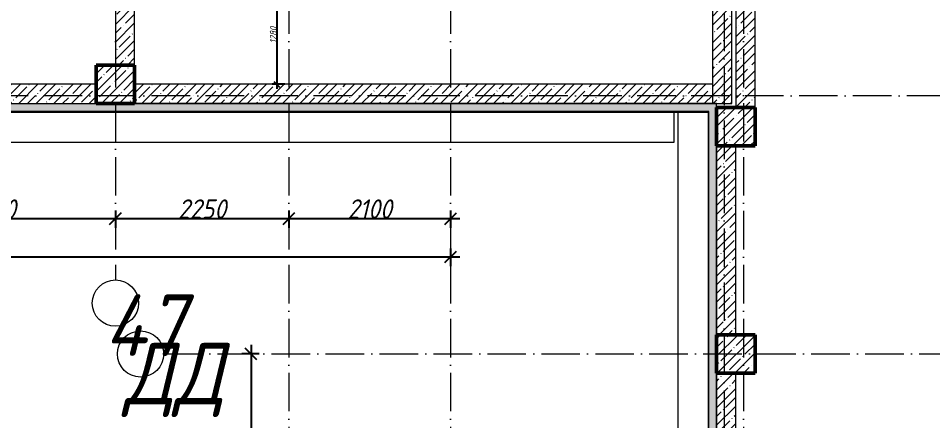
# Model space of a CAD drawing. Header units: millimetres. Extents: x -12989 to 629078, y -109036 to 555275.
# Drawn here: x 579079 to 590944, y 479193 to 484416 of the extents above; entities that cross this region are included whole.
import ezdxf

# ---------------------------------------------------------------- set-up
doc = ezdxf.new("R2010")
doc.units = ezdxf.units.MM
doc.linetypes.add('50_200_ШТРИХ_1Т_ш5_п1_п1_', pattern=[700, 500, -100, 0, -100])
for name, color, linetype, lineweight in [('A-____-____-DIMS', 7, 'Continuous', 9), ('A-FLOR-____-OTLN', 7, 'Continuous', 9), ('A-WALL-____-MCUT', 7, 'Continuous', 13), ('A-WALL-____-MCUT-1', 7, 'Continuous', 9), ('A-WALL-____-MCUT-3', 7, 'Continuous', 9), ('A-WALL-____-PATT-1', 7, 'Continuous', 9), ('A-WALL-FNSH-MCUT-1', 7, 'Continuous', 9), ('S-COLS-____-MCUT', 7, 'Continuous', 50), ('S-COLS-____-OTLN', 7, 'Continuous', 9), ('S-GRID-____-IDEN', 7, 'Continuous', 9), ('S-GRID-____-OTLN-1', 7, '50_200_ШТРИХ_1Т_ш5_п1_п1_', 9)]:
    doc.layers.add(name, color=color, linetype=linetype, lineweight=lineweight)
doc.styles.add('ISOCPEUR_I', font='isocpeui.ttf', dxfattribs={"width": 0.9, "height": 2.5})
doc.styles.add('ISOCPEUR_I_7', font='isocpeui.ttf', dxfattribs={"width": 0.9, "height": 90})
doc.styles.add('ISOCPEUR_I_9', font='isocpeui.ttf', dxfattribs={"width": 0.9, "height": 250})
doc.dimstyles.new('ISO-1_8_0_9К_СРЕДНИЙ_Кладочные', dxfattribs={"dimscale": 304.8, "dimtxt": 89.638306, "dimasz": 0.246063, "dimexe": 0.19685, "dimexo": 0, "dimgap": 0, "dimtad": 1, "dimdec": 3, "dimrnd": 0.001, "dimdsep": 46, "dimtxsty": 'ISOCPEUR_I_7', "dimblk1": 'OBLIQUE', "dimblk2": 'OBLIQUE', "dimsah": 1, "dimcen": 0.09, "dimdle": 0.19685, "dimazin": 0, "dimtfac": 1, "dimtdec": 4, "dimtix": 1, "dimtmove": 2, "dimatfit": 3, "dimfxl": 1, "dimtvp": 1, "dimtolj": 1, "dimtzin": 0, "dimarcsym": 2})
doc.dimstyles.new('ISO-2_5_0_9К_БОЛЬШОЙ_ОСИ', dxfattribs={"dimscale": 304.8, "dimtxt": 248.995294, "dimasz": 0.492126, "dimexe": 0.393701, "dimexo": 0, "dimgap": 0, "dimtad": 1, "dimdec": 0, "dimzin": 0, "dimdsep": 46, "dimtxsty": 'ISOCPEUR_I_9', "dimblk1": 'OBLIQUE', "dimblk2": 'OBLIQUE', "dimsah": 1, "dimcen": 0.09, "dimdle": 0.393701, "dimazin": 0, "dimtfac": 1, "dimtdec": 4, "dimtix": 1, "dimtmove": 0, "dimatfit": 3, "dimfxl": 1, "dimtvp": 1, "dimtolj": 1, "dimtzin": 0, "dimarcsym": 2})
pattern_1 = [(45, (513638.8, 428127.92), (-114.04925, 114.04925), []), (45, (513752.85, 428127.92), (-114.04925, 114.04925), [201.612, -40.322, 3.353, -36.97])]
pattern_2 = [(0, (513638.804, 428127.92), (120.967, 69.841), [80.645, -161.29]), (120, (513638.804, 428127.92), (-120.96808, 69.84086), [80.645, -161.29]), (60, (513638.804, 428127.92), (-8e-05, 139.68186), [0, -161.29, 80.645, 0])]

# ---------------------------------------------------------------- blocks, each defined once
blk = doc.blocks.new('BSC_Колонна _Прямоугольная - 500х500-V31-АР1_Кладочный план подвала в осях 1-64_Ю-ЯЯ')
at = {"layer": 'S-COLS-____-OTLN'}
h = blk.add_hatch(dxfattribs=at)
h.set_pattern_fill('FP_38', color=256, style=0, pattern_type=2)
h.set_pattern_definition([(315, (-51931.04, 74750), (114.04925, 114.04925), []), (315, (-51931.04, 74635.95), (114.04925, 114.04925), [201.613, -40.323, 3.353, -36.97])])
h.paths.add_polyline_path([(-250, -250), (250, -250), (250, 250), (-250, 250)], flags=0)
at = {"layer": 'S-COLS-____-MCUT'}
for p, q in [((250, 250), (-250, 250)), ((-250, 250), (-250, -250)), ((250, -250), (250, 250)), ((-250, -250), (250, -250))]:
    blk.add_line(p, q, dxfattribs=at)
blk = doc.blocks.new('BSC_Колонна _Прямоугольная - 500х500-V53-АР1_Кладочный план подвала в осях 1-64_Ю-ЯЯ')
at = {"layer": 'S-COLS-____-OTLN'}
h = blk.add_hatch(dxfattribs=at)
h.set_pattern_fill('FP_66', color=256, style=0, pattern_type=2)
h.set_pattern_definition([(45, (-66700, -55431.04), (-114.04925, 114.04925), []), (45, (-66585.95, -55431.04), (-114.04925, 114.04925), [201.613, -40.323, 3.353, -36.97])])
h.paths.add_polyline_path([(-250, -250), (250, -250), (250, 250), (-250, 250)], flags=0)
at = {"layer": 'S-COLS-____-MCUT'}
for p, q in [((250, 250), (-250, 250)), ((-250, 250), (-250, -250)), ((250, -250), (250, 250)), ((-250, -250), (250, -250))]:
    blk.add_line(p, q, dxfattribs=at)
blk = doc.blocks.new('BSC_Колонна _Прямоугольная - 500х500-V122-АР1_Кладочный план подвала в осях 1-64_Ю-ЯЯ')
at = {"layer": 'S-COLS-____-OTLN'}
h = blk.add_hatch(dxfattribs=at)
h.set_pattern_fill('FP_138', color=256, style=0, pattern_type=2)
h.set_pattern_definition([(45, (-74750, -54881.04), (-114.04925, 114.04925), []), (45, (-74635.95, -54881.04), (-114.04925, 114.04925), [201.613, -40.323, 3.353, -36.97])])
h.paths.add_polyline_path([(-250, -250), (250, -250), (250, 250), (-250, 250)], flags=0)
at = {"layer": 'S-COLS-____-MCUT'}
for p, q in [((250, 250), (-250, 250)), ((-250, 250), (-250, -250)), ((250, -250), (250, 250)), ((-250, -250), (250, -250))]:
    blk.add_line(p, q, dxfattribs=at)
blk = doc.blocks.new('Ось сетки - Круг_Ø6_00__ISO-2_5_0_9K_-25732049-АР1_Кладочный план подвала в осях 1-64_Ю-ЯЯ')
at = {"layer": 'S-GRID-____-IDEN'}
blk.add_circle((0, 0), 3, dxfattribs=at)
blk = doc.blocks.new('_Oblique')
at = {"color": 0, "linetype": 'ByBlock', "lineweight": -2}
blk.add_line((-0.5, -0.5), (0.5, 0.5), dxfattribs=at)
blk = doc.blocks.new('*D6534')
at = {"layer": 'A-____-____-DIMS', "color": 0, "lineweight": -2, "transparency": 16777216}
for p, q in [((577139, 481922), (577139, 481696)), ((580339, 481922), (580339, 481696)), ((577019, 481816), (580459, 481816))]:
    blk.add_line(p, q, dxfattribs=at)
at = {"layer": 'Defpoints', "color": 0, "transparency": 16777216}
for p in [(577139, 481922), (580339, 481922), (580339, 481816)]:
    blk.add_point(p, dxfattribs=at)
at = {"layer": 'A-____-____-DIMS', "color": 0, "lineweight": -2, "transparency": 16777216, "xscale": 150, "yscale": 150, "zscale": 150, "rotation": 180}
blk.add_blockref('_Oblique', (577139, 481816), dxfattribs=at)
at = {"layer": 'A-____-____-DIMS', "color": 0, "lineweight": -2, "transparency": 16777216, "xscale": 150, "yscale": 150, "zscale": 150}
blk.add_blockref('_Oblique', (580339, 481816), dxfattribs=at)
at = {"layer": 'A-____-____-DIMS', "color": 0, "transparency": 16777216, "insert": (578739, 481941), "char_height": 250, "width": 758.48, "attachment_point": 5, "style": 'ISOCPEUR_I_9'}
blk.add_mtext('\\A1;3200', dxfattribs=at)
blk = doc.blocks.new('*D6535')
at = {"layer": 'A-____-____-DIMS', "color": 0, "lineweight": -2, "transparency": 16777216}
for p, q in [((580339, 481922), (580339, 481696)), ((582589, 481922), (582589, 481696)), ((580219, 481816), (582709, 481816))]:
    blk.add_line(p, q, dxfattribs=at)
at = {"layer": 'Defpoints', "color": 0, "transparency": 16777216}
for p in [(580339, 481922), (582589, 481922), (582589, 481816)]:
    blk.add_point(p, dxfattribs=at)
at = {"layer": 'A-____-____-DIMS', "color": 0, "lineweight": -2, "transparency": 16777216, "xscale": 150, "yscale": 150, "zscale": 150, "rotation": 180}
blk.add_blockref('_Oblique', (580339, 481816), dxfattribs=at)
at = {"layer": 'A-____-____-DIMS', "color": 0, "lineweight": -2, "transparency": 16777216, "xscale": 150, "yscale": 150, "zscale": 150}
blk.add_blockref('_Oblique', (582589, 481816), dxfattribs=at)
at = {"layer": 'A-____-____-DIMS', "color": 0, "transparency": 16777216, "insert": (581464, 481941), "char_height": 250, "width": 758.48, "attachment_point": 5, "style": 'ISOCPEUR_I_9'}
blk.add_mtext('\\A1;2250', dxfattribs=at)
blk = doc.blocks.new('*D6536')
at = {"layer": 'A-____-____-DIMS', "color": 0, "lineweight": -2, "transparency": 16777216}
for p, q in [((582589, 481922), (582589, 481696)), ((584689, 481922), (584689, 481696)), ((582469, 481816), (584809, 481816))]:
    blk.add_line(p, q, dxfattribs=at)
at = {"layer": 'Defpoints', "color": 0, "transparency": 16777216}
for p in [(582589, 481922), (584689, 481922), (584689, 481816)]:
    blk.add_point(p, dxfattribs=at)
at = {"layer": 'A-____-____-DIMS', "color": 0, "lineweight": -2, "transparency": 16777216, "xscale": 150, "yscale": 150, "zscale": 150, "rotation": 180}
blk.add_blockref('_Oblique', (582589, 481816), dxfattribs=at)
at = {"layer": 'A-____-____-DIMS', "color": 0, "lineweight": -2, "transparency": 16777216, "xscale": 150, "yscale": 150, "zscale": 150}
blk.add_blockref('_Oblique', (584689, 481816), dxfattribs=at)
at = {"layer": 'A-____-____-DIMS', "color": 0, "transparency": 16777216, "insert": (583639, 481941), "char_height": 250, "width": 701.02, "attachment_point": 5, "style": 'ISOCPEUR_I_9'}
blk.add_mtext('\\A1;2100', dxfattribs=at)
blk = doc.blocks.new('*D6546')
at = {"layer": 'A-____-____-DIMS', "color": 0, "lineweight": -2, "transparency": 16777216}
for p, q in [((582099, 480179), (582099, 474339)), ((582205, 480059), (581979, 480059)), ((582205, 474459), (581979, 474459))]:
    blk.add_line(p, q, dxfattribs=at)
at = {"layer": 'Defpoints', "color": 0, "transparency": 16777216}
for p in [(582205, 480059), (582099, 474459), (582205, 474459)]:
    blk.add_point(p, dxfattribs=at)
at = {"layer": 'A-____-____-DIMS', "color": 0, "lineweight": -2, "transparency": 16777216, "xscale": 150, "yscale": 150, "zscale": 150}
for p, rotation in [((582099, 480059), 90), ((582099, 474459), 270)]:
    blk.add_blockref('_Oblique', p, dxfattribs=dict(at, rotation=rotation))
at = {"layer": 'A-____-____-DIMS', "color": 0, "transparency": 16777216, "insert": (581974, 477259), "char_height": 250, "width": 758.48, "attachment_point": 5, "rotation": 90, "style": 'ISOCPEUR_I_9'}
blk.add_mtext('\\A1;5600', dxfattribs=at)
blk = doc.blocks.new('*D6604')
at = {"layer": 'A-____-____-DIMS', "color": 0, "lineweight": -2, "transparency": 16777216}
for p, q in [((511289, 481426), (511289, 481200)), ((584689, 481426), (584689, 481200)), ((511169, 481320), (584809, 481320))]:
    blk.add_line(p, q, dxfattribs=at)
at = {"layer": 'Defpoints', "color": 0, "transparency": 16777216}
for p in [(511289, 481426), (584689, 481426), (584689, 481320)]:
    blk.add_point(p, dxfattribs=at)
at = {"layer": 'A-____-____-DIMS', "color": 0, "lineweight": -2, "transparency": 16777216, "xscale": 150, "yscale": 150, "zscale": 150, "rotation": 180}
blk.add_blockref('_Oblique', (511289, 481320), dxfattribs=at)
at = {"layer": 'A-____-____-DIMS', "color": 0, "lineweight": -2, "transparency": 16777216, "xscale": 150, "yscale": 150, "zscale": 150}
blk.add_blockref('_Oblique', (584689, 481320), dxfattribs=at)
at = {"layer": 'A-____-____-DIMS', "color": 0, "transparency": 16777216, "insert": (547989, 481446), "char_height": 250, "width": 971.08, "attachment_point": 5, "style": 'ISOCPEUR_I_9'}
blk.add_mtext('\\A1;73400', dxfattribs=at)
blk = doc.blocks.new('*D6692')
at = {"layer": 'A-____-____-DIMS', "color": 0, "lineweight": -2, "transparency": 16777216}
for p, q in [((582639, 484839), (582373, 484839)), ((582433, 484899), (582433, 483499)), ((582539, 483559), (582373, 483559))]:
    blk.add_line(p, q, dxfattribs=at)
at = {"layer": 'Defpoints', "color": 0, "transparency": 16777216}
for p in [(582639, 484839), (582433, 483559), (582539, 483559)]:
    blk.add_point(p, dxfattribs=at)
at = {"layer": 'A-____-____-DIMS', "color": 0, "lineweight": -2, "transparency": 16777216, "xscale": 75, "yscale": 75, "zscale": 75}
for p, rotation in [((582433, 484839), 90), ((582433, 483559), 270)]:
    blk.add_blockref('_Oblique', p, dxfattribs=dict(at, rotation=rotation))
at = {"layer": 'A-____-____-DIMS', "color": 0, "transparency": 16777216, "insert": (582388, 484199), "char_height": 90, "width": 504.73, "attachment_point": 5, "rotation": 90, "style": 'ISOCPEUR_I_7'}
blk.add_mtext('\\A1;1280', dxfattribs=at)

msp = doc.modelspace()

# ---------------------------------------------------------------- hatches: boundary and pattern name
at = {"layer": 'A-WALL-____-PATT-1'}
h = msp.add_hatch(dxfattribs=at)
h.set_pattern_fill('FP_1', color=256, style=0, pattern_type=2)
h.set_pattern_definition(pattern_1)
h.paths.add_polyline_path([(588338.8036, 483308.9591), (588338.8036, 489888.9591), (588088.8036, 489888.9591), (588088.8036, 483308.9591)], flags=0)
h.paths.add_polyline_path([(588088.8036, 491088.9591), (588338.8036, 491088.9591), (588338.8036, 492258.9591), (588088.8036, 492258.9591), (588088.8036, 492233.9591)], flags=0)
h.paths.add_polyline_path([(588338.8036, 493708.9591), (588338.8036, 494808.9591), (588088.8036, 494808.9591), (588088.8036, 493708.9591)], flags=0)
h = msp.add_hatch(dxfattribs=at)
h.set_pattern_fill('FP_1', color=256, style=0, pattern_type=2)
h.set_pattern_definition(pattern_1)
h.paths.add_polyline_path([(588638.8036, 483258.9591), (588638.8036, 489888.9591), (588388.8036, 489888.9591), (588388.8036, 483258.9591)], flags=0)
h.paths.add_polyline_path([(588388.8036, 491088.9591), (588638.8036, 491088.9591), (588638.8036, 492258.9591), (588388.8036, 492258.9591), (588388.8036, 492233.9591)], flags=0)
h.paths.add_polyline_path([(588638.8036, 493708.9591), (588638.8036, 494808.9591), (588388.8036, 494808.9591), (588388.8036, 493708.9591)], flags=0)
h = msp.add_hatch(dxfattribs=at)
h.set_pattern_fill('FP_1', color=256, style=0, pattern_type=2)
h.set_pattern_definition(pattern_1)
h.paths.add_polyline_path([(580338.8036, 483808.9591), (580588.8036, 483808.9591), (580588.8036, 491308.9591), (580338.8036, 491308.9591), (580338.8036, 488581.1226)], flags=0)
h = msp.add_hatch(dxfattribs=at)
h.set_pattern_fill('FP_1', color=256, style=0, pattern_type=2)
h.set_pattern_definition(pattern_1)
h.paths.add_polyline_path([(580088.8036, 483308.9591), (580088.8036, 483558.9591), (577388.8036, 483558.9591), (577388.8036, 483308.9591)], flags=0)
h = msp.add_hatch(dxfattribs=at)
h.set_pattern_fill('FP_1', color=256, style=0, pattern_type=2)
h.set_pattern_definition(pattern_1)
h.paths.add_polyline_path([(588088.8036, 483308.9591), (588088.8036, 483558.9591), (580588.8036, 483558.9591), (580588.8036, 483308.9591), (587858.3242, 483308.9591)], flags=0)
h = msp.add_hatch(dxfattribs=at)
h.set_pattern_fill('FP_54', color=256, style=0, pattern_type=2)
h.set_pattern_definition(pattern_2)
h.paths.add_polyline_path([(588136.8036, 483206.9591), (588136.8036, 483306.9591), (576718.8036, 483306.9591), (576718.8036, 483206.9591), (588036.8036, 483206.9591)], flags=0)
h = msp.add_hatch(dxfattribs=at)
h.set_pattern_fill('FP_54', color=256, style=0, pattern_type=2)
h.set_pattern_definition(pattern_2)
h.paths.add_polyline_path([(588136.8036, 471060.9591), (588136.8036, 483198.9591), (588138.8036, 483198.9591), (588138.8036, 483206.9591), (588036.8036, 483206.9591), (588036.8036, 471060.9591)], flags=0)
h = msp.add_hatch(dxfattribs=at)
h.set_pattern_fill('FP_1', color=256, style=0, pattern_type=2)
h.set_pattern_definition(pattern_1)
h.paths.add_polyline_path([(588138.8036, 480308.9591), (588388.8036, 480308.9591), (588388.8036, 482758.9591), (588138.8036, 482758.9591), (588138.8036, 482123.1728)], flags=0)
h = msp.add_hatch(dxfattribs=at)
h.set_pattern_fill('FP_1', color=256, style=0, pattern_type=2)
h.set_pattern_definition(pattern_1)
h.paths.add_polyline_path([(588138.8036, 474558.9591), (588388.8036, 474558.9591), (588388.8036, 479808.9591), (588138.8036, 479808.9591), (588138.8036, 475665.223)], flags=0)

# ---------------------------------------------------------------- linework, layer by layer
at = {"layer": 'A-FLOR-____-OTLN'}
for p, q in [((587588.8036, 482808.9591), (587588.8036, 483198.9591)), ((587638.8036, 483198.9591), (587638.8036, 471168.9591)), ((558888.8036, 482808.9591), (587588.8036, 482808.9591))]:
    msp.add_line(p, q, dxfattribs=at)
at = {"layer": 'A-WALL-____-MCUT'}
for p, q in [((511078.8036, 483198.9591), (588028.8036, 483198.9591)), ((588036.8036, 483206.9591), (511086.8036, 483206.9591)), ((588028.8036, 483198.9591), (588028.8036, 471168.9591)), ((588036.8036, 471160.9591), (588036.8036, 483206.9591))]:
    msp.add_line(p, q, dxfattribs=at)
at = {"layer": 'A-WALL-____-MCUT-1'}
for p, q in [((580338.8036, 491308.9591), (580338.8036, 483808.9591)), ((580588.8036, 483808.9591), (580588.8036, 491058.9591)), ((588088.8036, 483308.9591), (588088.8036, 489888.9591)), ((588338.8036, 483308.9591), (588338.8036, 489888.9591)), ((588388.8036, 489888.9591), (588388.8036, 483258.9591)), ((588638.8036, 483258.9591), (588638.8036, 489888.9591)), ((580088.8036, 483558.9591), (577388.8036, 483558.9591)), ((588088.8036, 483558.9591), (580588.8036, 483558.9591)), ((577388.8036, 483308.9591), (580088.8036, 483308.9591)), ((580588.8036, 483308.9591), (588338.8036, 483308.9591)), ((588138.8036, 482758.9591), (588138.8036, 480308.9591)), ((588388.8036, 480308.9591), (588388.8036, 482758.9591)), ((588138.8036, 479808.9591), (588138.8036, 474558.9591)), ((588388.8036, 474558.9591), (588388.8036, 479808.9591))]:
    msp.add_line(p, q, dxfattribs=at)
at = {"layer": 'A-WALL-____-MCUT-3'}
for p, q in [((588138.8036, 483306.9591), (511186.8036, 483306.9591)), ((588138.8036, 483308.9591), (588136.8036, 483308.9591)), ((588136.8036, 471058.9591), (588136.8036, 483308.9591)), ((588138.8036, 483258.9591), (588138.8036, 483306.9591)), ((588136.8036, 483206.9591), (588138.8036, 483206.9591))]:
    msp.add_line(p, q, dxfattribs=at)
at = {"layer": 'A-WALL-FNSH-MCUT-1'}
for p, q in [((588136.8036, 483308.9591), (580588.8036, 483308.9591)), ((588138.8036, 483306.9591), (588138.8036, 483308.9591))]:
    msp.add_line(p, q, dxfattribs=at)
at = {"layer": 'S-GRID-____-OTLN-1'}
for p, q in [((580338.8036, 519020.7686), (580338.8036, 481019.505)), ((582588.8036, 519020.7686), (582588.8036, 468222.3269)), ((584688.8036, 519020.7686), (584688.8036, 468222.3269)), ((588488.8036, 519020.7686), (588488.8036, 468222.3269)), ((588238.8036, 518792.9277), (588238.8036, 468541.1622)), ((617713.2102, 483408.9591), (508970.0334, 483408.9591)), ((580965.574, 480058.9591), (617713.2102, 480058.9591))]:
    msp.add_line(p, q, dxfattribs=at)

# ---------------------------------------------------------------- block references
at = {"layer": 'S-COLS-____-OTLN'}
for name, p in [('BSC_Колонна _Прямоугольная - 500х500-V53-АР1_Кладочный план подвала в осях 1-64_Ю-ЯЯ', (580338.8036, 483558.9591)), ('BSC_Колонна _Прямоугольная - 500х500-V122-АР1_Кладочный план подвала в осях 1-64_Ю-ЯЯ', (588388.8036, 483008.9591))]:
    msp.add_blockref(name, p, dxfattribs=at)
at = {"layer": 'S-COLS-____-OTLN', "rotation": 89.9999999999999}
msp.add_blockref('BSC_Колонна _Прямоугольная - 500х500-V31-АР1_Кладочный план подвала в осях 1-64_Ю-ЯЯ', (588388.8036, 480058.9591), dxfattribs=at)
at = {"layer": 'S-GRID-____-IDEN', "xscale": 99.99999999999993, "yscale": 99.99999999999993, "zscale": 99.99999999999993}
for p, rotation in [((580338.8036, 480719.505), 180), ((580665.574, 480058.9591), 269.9999999999995)]:
    msp.add_blockref('Ось сетки - Круг_Ø6_00__ISO-2_5_0_9K_-25732049-АР1_Кладочный план подвала в осях 1-64_Ю-ЯЯ', p, dxfattribs=dict(at, rotation=rotation))

# ---------------------------------------------------------------- texts
at = {"layer": 'S-GRID-____-IDEN', "char_height": 800, "attachment_point": 1, "style": 'ISOCPEUR_I'}
for s, insert, width in [('47', (580195.4319, 480833.4386), 425.696062), ('ДД', (580451.4945, 480205.5916), 505.063125)]:
    msp.add_mtext(s, dxfattribs=dict(at, insert=insert, width=width))

# ---------------------------------------------------------------- dimensions: what is measured, and where the dimension line sits
at = {"layer": 'A-____-____-DIMS'}
for base, p1, p2, dimstyle, override, picture, middle in [((582432.7638, 483558.9591), (582638.8036, 484838.9591), (582538.8298, 483558.9591), 'ISO-1_8_0_9К_СРЕДНИЙ_Кладочные', {"dimtxt": 400, "dimpost": '<>', "dimfxl": 1283.898263}, '*D6692', (582387.7638, 484198.9591)), ((582099.1615, 474458.9591), (582205.2276, 480058.9591), (582205.2276, 474458.9591), 'ISO-2_5_0_9К_БОЛЬШОЙ_ОСИ', {"dimtxt": 400, "dimpost": '<>', "dimfxl": 5600}, '*D6546', (581974.1615, 477258.9591))]:
    dim = msp.add_linear_dim(base=base, p1=p1, p2=p2, angle=90, dimstyle=dimstyle, override=override, dxfattribs=at)
    dim.commit()
    dim.dimension.update_dxf_attribs({"geometry": picture, "text_midpoint": middle})
for base, p1, p2, override, picture, middle in [((580338.8036, 481816.3843), (577138.8036, 481922.4503), (580338.8036, 481922.4503), {"dimtxt": 400, "dimpost": '<>', "dimfxl": 3200}, '*D6534', (578738.8036, 481941.3843)), ((582588.8036, 481816.3843), (580338.8036, 481922.4503), (582588.8036, 481922.4503), {"dimtxt": 400, "dimpost": '<>', "dimfxl": 2250}, '*D6535', (581463.8036, 481941.3843)), ((584688.8036, 481816.3843), (582588.8036, 481922.4503), (584688.8036, 481922.4503), {"dimtxt": 400, "dimpost": '<>', "dimfxl": 2100}, '*D6536', (583638.8036, 481941.3843)), ((584688.8036, 481319.584), (511288.8036, 481425.65), (584688.8036, 481425.65), {"dimtxt": 400, "dimpost": '<>', "dimfxl": 73400}, '*D6604', (547988.8036, 481446.1938))]:
    dim = msp.add_linear_dim(base=base, p1=p1, p2=p2, dimstyle='ISO-2_5_0_9К_БОЛЬШОЙ_ОСИ', override=override, dxfattribs=at)
    dim.commit()
    dim.dimension.update_dxf_attribs({"geometry": picture, "text_midpoint": middle})

doc.saveas('drawing.dxf')
